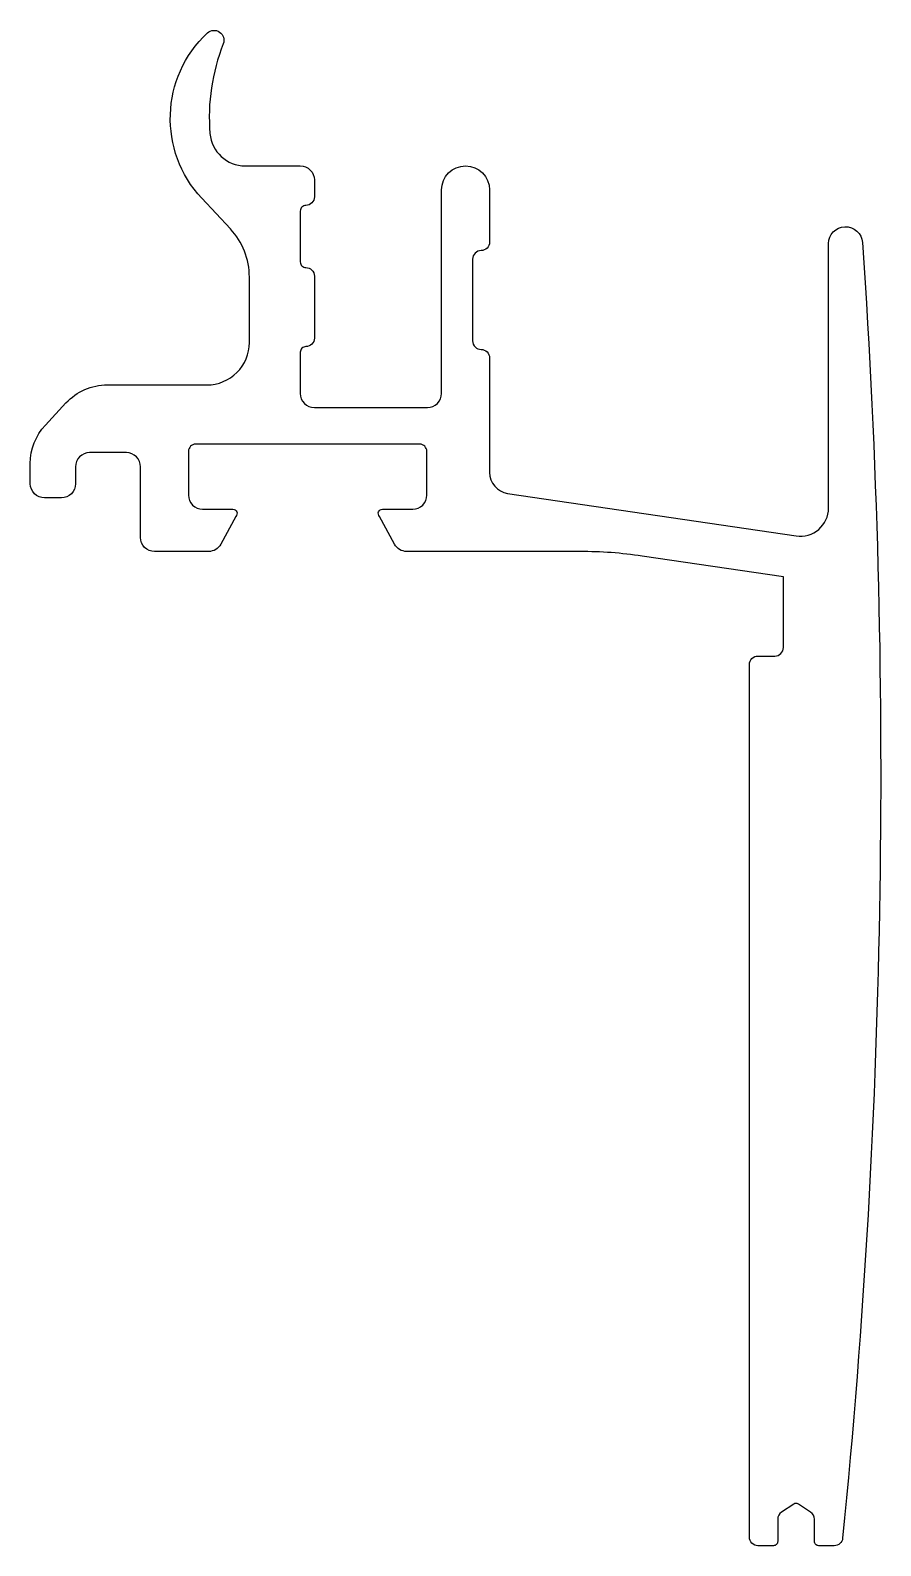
# Model space of a CAD drawing. Extents: x 1482.3 to 1512.4, y -43.8 to 9.9.
import ezdxf

# ---------------------------------------------------------------- set-up
doc = ezdxf.new("R2010")
doc.units = 0
doc.header["$LTSCALE"] = 15
doc.layers.get('0').update_dxf_attribs({"linetype": 'CONTINUOUS'})

msp = doc.modelspace()

# ---------------------------------------------------------------- linework, layer by layer
msp.add_lwpolyline([(1510.523, 0.197), (1510.523, 2.297, -0.964672), (1511.722, 2.34, -0.042048), (1511.022, -43.534, -0.38412), (1510.723, -43.803), (1510.173, -43.803, -0.414214), (1510.023, -43.653), (1510.023, -42.864, 0.251759), (1509.889, -42.614), (1509.456, -42.328, 0.300735), (1509.291, -42.328), (1508.858, -42.614, 0.251759), (1508.723, -42.864), (1508.723, -43.653, -0.414214), (1508.573, -43.803), (1508.023, -43.803, -0.414214), (1507.723, -43.503), (1507.723, -12.603, -0.414214), (1508.023, -12.303), (1508.623, -12.303, 0.414214), (1508.923, -12.003), (1508.923, -9.503), (1503.926, -8.764, 0.036707), (1501.732, -8.603), (1495.597, -8.603, -0.276112), (1495.157, -8.339), (1494.63, -7.359, -0.669935), (1494.735, -7.103), (1495.803, -7.103, 0.414214), (1496.303, -6.603), (1496.303, -5.053, 0.414214), (1496.053, -4.803), (1488.118, -4.803, 0.414214), (1487.868, -5.053), (1487.868, -6.603, 0.414214), (1488.368, -7.103), (1489.435, -7.103, -0.669935), (1489.541, -7.359), (1489.014, -8.339, -0.276112), (1488.574, -8.603), (1486.668, -8.603, -0.414214), (1486.168, -8.103), (1486.168, -5.603, 0.414214), (1485.668, -5.103), (1484.368, -5.103, 0.414214), (1483.868, -5.603), (1483.868, -6.203, -0.414214), (1483.368, -6.703), (1482.768, -6.703, -0.414214), (1482.268, -6.203), (1482.268, -5.488, -0.189181), (1482.802, -4.127), (1483.53, -3.343, -0.20868), (1484.996, -2.703), (1488.523, -2.703, 0.414214), (1490.023, -1.203), (1490.023, 1.112, 0.189969), (1489.351, 2.818), (1488.338, 3.903, -0.413591), (1488.534, 9.756, -0.801412), (1489.099, 9.372, 0.116209), (1488.628, 6.196, 0.389759), (1489.873, 5.051), (1491.823, 5.051, -0.414214), (1492.323, 4.551), (1492.323, 3.951, -0.414214), (1492.023, 3.651, 0.414214), (1491.823, 3.451), (1491.823, 1.651, 0.414214), (1492.023, 1.451), (1492.023, 1.451, -0.414214), (1492.323, 1.151), (1492.323, -1.049, -0.414214), (1492.023, -1.349, 0.414214), (1491.823, -1.549), (1491.823, -3.003, 0.414214), (1492.323, -3.503), (1496.323, -3.503, 0.414214), (1496.823, -3.003), (1496.823, 4.201, -1), (1498.523, 4.201), (1498.523, 2.351, -0.414214), (1498.223, 2.051, 0.414214), (1497.923, 1.751), (1497.923, -1.149, 0.414214), (1498.223, -1.449), (1498.223, -1.449, -0.414214), (1498.523, -1.749), (1498.523, -5.802, 0.371852), (1499.164, -6.544), (1509.377, -8.053, 0.457883), (1510.523, -7.064), (1510.523, -3.903)], format="xyb", close=True)

doc.saveas('drawing.dxf')
